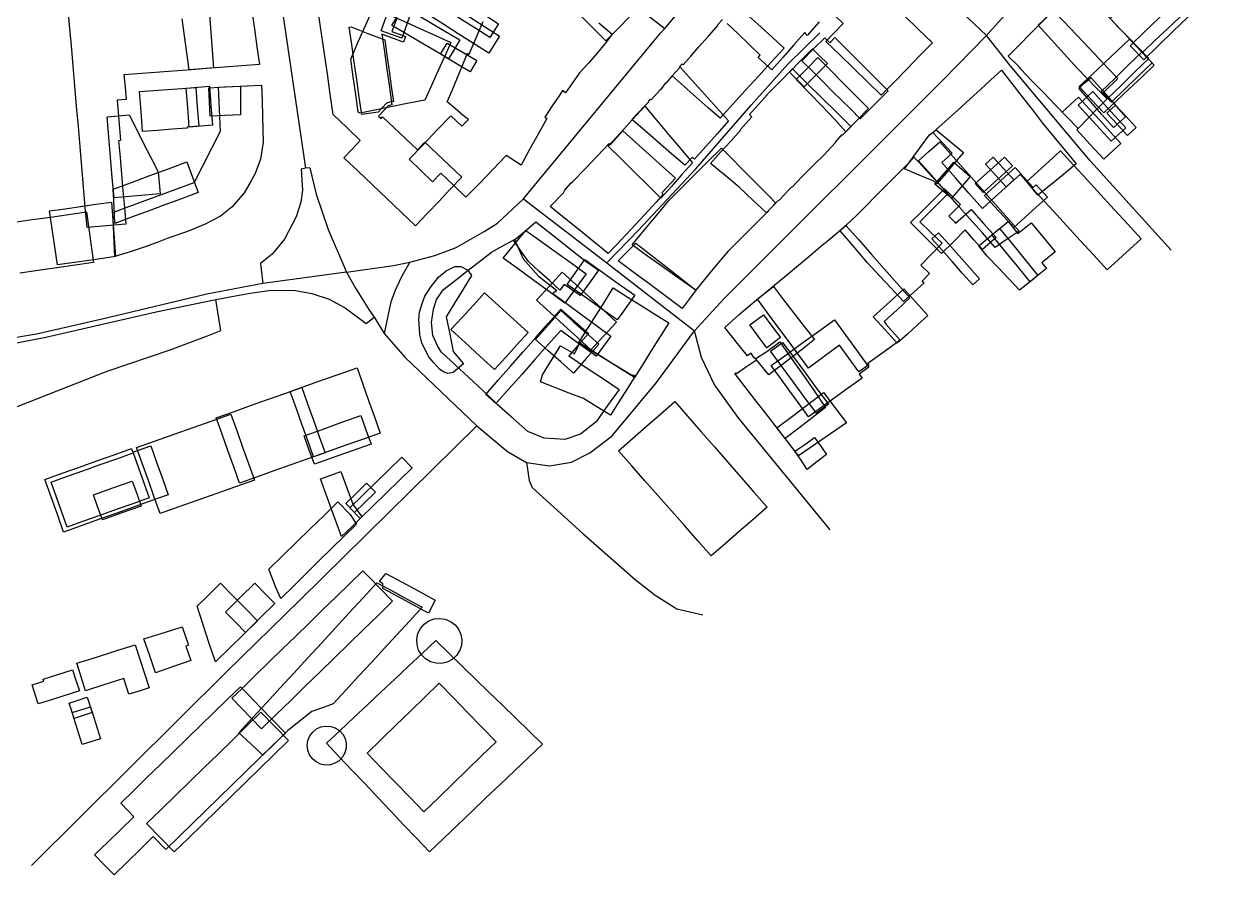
# Model space of a CAD drawing. Header units: metres. Extents: x 2526939 to 2528079, y 1150869 to 1152142.
# Drawn here: x 2527601.8 to 2527896, y 1151002.1 to 1151209 of the extents above; entities that cross this region are included whole.
import ezdxf

# ---------------------------------------------------------------- set-up
doc = ezdxf.new("R2010")
doc.units = ezdxf.units.M
doc.layers.add('Buildings', color=7, linetype='Continuous')
doc.layers.add('Roads', color=7, linetype='Continuous')

msp = doc.modelspace()

# ---------------------------------------------------------------- linework, layer by layer
at = {"layer": 'Buildings'}
for points in [[(2527885.698, 1151213.58), (2527882.667, 1151210.707), (2527879.637, 1151207.835), (2527876.606, 1151204.962), (2527873.575, 1151202.089), (2527870.968, 1151204.84), (2527868.36, 1151207.59), (2527865.753, 1151210.341), (2527863.258, 1151213.176), (2527860.763, 1151216.011), (2527858.268, 1151218.846), (2527861.659, 1151222.486), (2527865.05, 1151226.126), (2527868.441, 1151229.766), (2527871.424, 1151226.969), (2527874.407, 1151224.171), (2527877.39, 1151221.374), (2527880.159, 1151218.776), (2527882.929, 1151216.178), (2527885.698, 1151213.58)], [(2527737.872, 1151224.353), (2527740.824, 1151221.412), (2527743.775, 1151218.47), (2527746.727, 1151215.529), (2527749.678, 1151212.587), (2527748.522, 1151211.259), (2527748.998, 1151210.801), (2527746.075, 1151207.868), (2527743.151, 1151204.934), (2527740.026, 1151208.049), (2527736.901, 1151211.164), (2527733.775, 1151214.278), (2527730.65, 1151217.393), (2527733.134, 1151219.887), (2527735.619, 1151222.38), (2527735.896, 1151222.083), (2527737.872, 1151224.353)], [(2527716.189, 1151204.227), (2527714.698, 1151201.896), (2527710.983, 1151204.27), (2527707.268, 1151206.643), (2527703.553, 1151209.017), (2527699.838, 1151211.391), (2527696.123, 1151213.764), (2527692.408, 1151216.138), (2527694.468, 1151219.361), (2527696.527, 1151222.584), (2527700.307, 1151220.168), (2527704.087, 1151217.753), (2527707.867, 1151215.337), (2527706.403, 1151213.046), (2527710.053, 1151210.714), (2527713.702, 1151208.381), (2527717.352, 1151206.049), (2527716.189, 1151204.227)], [(2527822.532, 1151204.41), (2527819.429, 1151201.226), (2527816.326, 1151198.041), (2527813.223, 1151194.857), (2527810.12, 1151191.672), (2527806.755, 1151194.95), (2527803.391, 1151198.228), (2527800.026, 1151201.505), (2527796.661, 1151204.783), (2527798.763, 1151206.942), (2527800.866, 1151209.1), (2527798.914, 1151210.965), (2527796.961, 1151212.83), (2527799.709, 1151215.651), (2527802.457, 1151218.471), (2527805.205, 1151221.292), (2527808.67, 1151217.916), (2527812.136, 1151214.539), (2527815.601, 1151211.163), (2527819.067, 1151207.786), (2527822.532, 1151204.41)], [(2527693.578, 1151205.582), (2527693.568, 1151205.553), (2527691.063, 1151206.462), (2527688.557, 1151207.37), (2527689.876, 1151211.006), (2527691.196, 1151214.642), (2527692.515, 1151218.278), (2527695.02, 1151217.369), (2527697.525, 1151216.46), (2527696.209, 1151212.834), (2527694.894, 1151209.208), (2527693.578, 1151205.582)], [(2527875.148, 1151200.627), (2527871.775, 1151197.345), (2527868.401, 1151194.062), (2527865.028, 1151190.78), (2527862.601, 1151193.275), (2527860.173, 1151195.77), (2527857.746, 1151198.265), (2527854.588, 1151201.74), (2527851.431, 1151205.215), (2527848.273, 1151208.69), (2527851.175, 1151211.513), (2527854.077, 1151214.337), (2527856.979, 1151217.16), (2527859.881, 1151219.983), (2527862.416, 1151217.317), (2527864.951, 1151214.65), (2527867.486, 1151211.984), (2527865.753, 1151210.341), (2527867.866, 1151208.111), (2527870.293, 1151205.616), (2527872.721, 1151203.122), (2527875.148, 1151200.627)], [(2527717.108, 1151209.074), (2527714.961, 1151205.716), (2527711.582, 1151207.876), (2527708.204, 1151210.035), (2527704.825, 1151212.195), (2527706.97, 1151215.551), (2527710.349, 1151213.392), (2527713.729, 1151211.233), (2527717.108, 1151209.074)], [(2527888.034, 1151214.021), (2527884.499, 1151210.582), (2527880.964, 1151207.142), (2527877.428, 1151203.703), (2527873.893, 1151200.263), (2527870.585, 1151203.661), (2527874.12, 1151207.101), (2527877.656, 1151210.541), (2527881.191, 1151213.98), (2527884.726, 1151217.42), (2527888.034, 1151214.021)], [(2527699.209, 1151190.509), (2527695.274, 1151189.722), (2527691.339, 1151188.935), (2527687.403, 1151188.148), (2527683.468, 1151187.361), (2527683.002, 1151187.57), (2527682.386, 1151191.876), (2527681.769, 1151196.183), (2527681.153, 1151200.489), (2527683.012, 1151204.639), (2527684.872, 1151208.79), (2527686.731, 1151212.94), (2527690.484, 1151211.259), (2527694.236, 1151209.577), (2527697.989, 1151207.896), (2527701.741, 1151206.214), (2527705.494, 1151204.533), (2527703.923, 1151201.027), (2527702.351, 1151197.521), (2527700.78, 1151194.015), (2527699.209, 1151190.509)], [(2527707.668, 1151205.16), (2527706.298, 1151202.836), (2527704.928, 1151200.512), (2527701.493, 1151202.537), (2527698.057, 1151204.563), (2527694.622, 1151206.589), (2527691.187, 1151208.614), (2527692.557, 1151210.938), (2527693.927, 1151213.262), (2527697.362, 1151211.237), (2527700.798, 1151209.211), (2527704.233, 1151207.186), (2527707.668, 1151205.16)], [(2527865.306, 1151191.17), (2527862.852, 1151188.648), (2527860.399, 1151186.127), (2527857.945, 1151183.605), (2527855.198, 1151186.446), (2527852.397, 1151189.337), (2527849.597, 1151192.227), (2527846.796, 1151195.118), (2527843.995, 1151198.008), (2527843.504, 1151198.676), (2527840.955, 1151201.211), (2527843.683, 1151203.961), (2527846.412, 1151206.711), (2527849.14, 1151209.461), (2527851.868, 1151212.211), (2527854.433, 1151209.666), (2527857.568, 1151206.344), (2527860.703, 1151203.023), (2527862.991, 1151200.598), (2527865.28, 1151198.174), (2527867.568, 1151195.749), (2527864.085, 1151192.36), (2527865.306, 1151191.17)], [(2527687.849, 1151187.579), (2527683.841, 1151187.005), (2527683.233, 1151191.252), (2527682.625, 1151195.499), (2527682.016, 1151199.747), (2527681.408, 1151203.994), (2527680.8, 1151208.241), (2527681.26, 1151208.306), (2527685.344, 1151206.715), (2527689.428, 1151205.124), (2527689.962, 1151201.39), (2527690.497, 1151197.657), (2527691.031, 1151193.923), (2527691.565, 1151190.189), (2527691.256, 1151190.144), (2527689.829, 1151189.741), (2527687.849, 1151187.579)], [(2527711.823, 1151200.116), (2527710.218, 1151197.393), (2527706.616, 1151199.516), (2527703.015, 1151201.639), (2527704.62, 1151204.362), (2527708.222, 1151202.239), (2527711.823, 1151200.116)], [(2527798.827, 1151205.691), (2527802.068, 1151202.466), (2527805.31, 1151199.241), (2527808.551, 1151196.017), (2527811.792, 1151192.792), (2527808.401, 1151189.384), (2527805.01, 1151185.976), (2527802.697, 1151188.277), (2527800.384, 1151190.577), (2527798.525, 1151192.374), (2527795.95, 1151194.935), (2527793.376, 1151197.497), (2527790.801, 1151200.058), (2527793.59, 1151202.862), (2527796.379, 1151205.666), (2527797.597, 1151204.453), (2527798.827, 1151205.691)], [(2527876.474, 1151199), (2527873.409, 1151196.104), (2527870.344, 1151193.207), (2527867.28, 1151190.311), (2527864.215, 1151187.414), (2527861.212, 1151190.591), (2527858.209, 1151193.768), (2527861.274, 1151196.665), (2527864.339, 1151199.561), (2527867.403, 1151202.458), (2527870.468, 1151205.354), (2527873.471, 1151202.177), (2527876.474, 1151199)], [(2527797.001, 1151199.378), (2527794.178, 1151196.539), (2527791.354, 1151193.7), (2527789.56, 1151195.485), (2527787.765, 1151197.27), (2527790.589, 1151200.109), (2527793.413, 1151202.948), (2527795.207, 1151201.163), (2527797.001, 1151199.378)], [(2527807.038, 1151188.431), (2527804.269, 1151185.616), (2527801.5, 1151182.8), (2527798.89, 1151185.728), (2527795.734, 1151188.994), (2527792.577, 1151192.259), (2527789.421, 1151195.525), (2527792.073, 1151198.191), (2527794.725, 1151200.856), (2527797.803, 1151197.75), (2527800.882, 1151194.644), (2527803.96, 1151191.537), (2527807.038, 1151188.431)], [(2527875.931, 1151199.603), (2527872.643, 1151196.404), (2527869.355, 1151193.205), (2527866.067, 1151190.006), (2527863.553, 1151192.589), (2527866.841, 1151195.788), (2527870.13, 1151198.988), (2527873.418, 1151202.187), (2527875.931, 1151199.603)], [(2527773.016, 1151185.428), (2527770.238, 1151182.332), (2527767.459, 1151179.237), (2527764.681, 1151176.141), (2527764.199, 1151176.611), (2527762.378, 1151174.665), (2527759.162, 1151177.441), (2527755.947, 1151180.217), (2527752.731, 1151182.992), (2527749.515, 1151185.768), (2527752.55, 1151189), (2527753.65, 1151190.1), (2527753.55, 1151190.2), (2527754.05, 1151190.7), (2527754.15, 1151190.6), (2527756.45, 1151193.1), (2527756.5, 1151193), (2527757.85, 1151194.75), (2527757.9, 1151194.7), (2527759.3, 1151196.3), (2527759.25, 1151196.4), (2527761.2, 1151198.5), (2527764.154, 1151195.232), (2527767.108, 1151191.964), (2527770.062, 1151188.696), (2527773.016, 1151185.428)], [(2527782.202, 1151163.051), (2527778.895, 1151166.203), (2527775.588, 1151169.355), (2527772.094, 1151172.227), (2527768.6, 1151175.098), (2527771.054, 1151177.812), (2527773.509, 1151180.526), (2527775.963, 1151183.24), (2527775.898, 1151183.339), (2527778.655, 1151186.451), (2527778.106, 1151186.984), (2527780.24, 1151189.39), (2527782.373, 1151191.795), (2527782.345, 1151191.823), (2527785.46, 1151194.954), (2527788.574, 1151198.084), (2527792.114, 1151194.577), (2527795.655, 1151191.07), (2527799.195, 1151187.563), (2527802.735, 1151184.056), (2527800.7, 1151181.95), (2527800.55, 1151182.1), (2527798.9, 1151180.3), (2527799, 1151180.2), (2527796.2, 1151177.2), (2527793.918, 1151174.925), (2527791.635, 1151172.649), (2527791.581, 1151172.649), (2527790.802, 1151171.819), (2527788.455, 1151169.336), (2527788.395, 1151169.416), (2527785.825, 1151166.806), (2527785.905, 1151166.736), (2527785.245, 1151166.056), (2527785.155, 1151166.146), (2527782.585, 1151163.556), (2527782.675, 1151163.486), (2527782.202, 1151163.051)], [(2527857.506, 1151174.965), (2527854.402, 1151172.442), (2527851.297, 1151169.919), (2527848.193, 1151167.396), (2527846.059, 1151169.957), (2527843.925, 1151172.518), (2527840.852, 1151169.727), (2527837.778, 1151166.937), (2527834.705, 1151164.146), (2527831.415, 1151167.875), (2527828.126, 1151171.604), (2527824.836, 1151175.333), (2527827.35, 1151177.615), (2527825, 1151180.108), (2527822.65, 1151182.6), (2527825.667, 1151185.333), (2527828.683, 1151188.067), (2527831.7, 1151190.8), (2527834.233, 1151193.117), (2527836.767, 1151195.433), (2527839.3, 1151197.75), (2527841.809, 1151194.539), (2527844.318, 1151191.328), (2527846.827, 1151188.117), (2527849.336, 1151184.906), (2527852.059, 1151181.592), (2527854.783, 1151178.279), (2527857.506, 1151174.965)], [(2527869.489, 1151186.43), (2527866.534, 1151183.823), (2527863.72, 1151187.013), (2527860.905, 1151190.203), (2527858.091, 1151193.393), (2527859.733, 1151194.84), (2527861.046, 1151195.999), (2527863.86, 1151192.809), (2527866.675, 1151189.62), (2527869.489, 1151186.43)], [(2527631.234, 1151154.788), (2527627.534, 1151153.627), (2527623.833, 1151152.465), (2527623.658, 1151156.038), (2527623.483, 1151159.612), (2527623.308, 1151163.185), (2527627.27, 1151164.639), (2527631.232, 1151166.092), (2527635.194, 1151167.546), (2527639.156, 1151168.999), (2527643.118, 1151170.453), (2527643.189, 1151170.536), (2527645.285, 1151174.667), (2527647.382, 1151178.797), (2527649.478, 1151182.928), (2527649.332, 1151186.492), (2527649.186, 1151190.057), (2527649.04, 1151193.621), (2527652.529, 1151193.786), (2527656.019, 1151193.95), (2527659.508, 1151194.115), (2527659.622, 1151190.3), (2527659.736, 1151186.485), (2527659.807, 1151183.365), (2527659.878, 1151180.244), (2527659.218, 1151176.16), (2527657.97, 1151172.686), (2527656.625, 1151170.331), (2527655.279, 1151167.976), (2527652.359, 1151164.543), (2527649.491, 1151162.304), (2527645.786, 1151160.321), (2527641.924, 1151158.748), (2527639.427, 1151157.858), (2527636.929, 1151156.968), (2527634.082, 1151155.878), (2527631.234, 1151154.788)], [(2527641.42, 1151183.666), (2527637.805, 1151183.393), (2527634.189, 1151183.121), (2527630.574, 1151182.848), (2527630.21, 1151187.711), (2527629.846, 1151192.574), (2527634.399, 1151192.914), (2527638.953, 1151193.255), (2527643.506, 1151193.595), (2527643.861, 1151188.862), (2527644.215, 1151184.128), (2527641.403, 1151183.915), (2527641.42, 1151183.666)], [(2527647.554, 1151184.38), (2527644.727, 1151184.167), (2527641.9, 1151183.954), (2527641.543, 1151188.69), (2527641.186, 1151193.426), (2527644.014, 1151193.638), (2527646.842, 1151193.851), (2527647.198, 1151189.116), (2527647.554, 1151184.38)], [(2527654.364, 1151186.956), (2527650.673, 1151186.782), (2527646.981, 1151186.608), (2527646.818, 1151190.059), (2527646.656, 1151193.509), (2527650.502, 1151193.69), (2527654.348, 1151193.871), (2527654.356, 1151190.414), (2527654.364, 1151186.956)], [(2527869.581, 1151183.755), (2527866.024, 1151180.488), (2527863.327, 1151183.425), (2527860.631, 1151186.361), (2527857.934, 1151189.298), (2527861.491, 1151192.565), (2527864.188, 1151189.628), (2527866.884, 1151186.692), (2527869.581, 1151183.755)], [(2527764.231, 1151175.263), (2527761.676, 1151172.39), (2527759.122, 1151169.516), (2527756.567, 1151166.643), (2527753.368, 1151169.803), (2527750.169, 1151172.963), (2527746.969, 1151176.122), (2527743.77, 1151179.282), (2527746.723, 1151182.521), (2527749.675, 1151185.759), (2527752.628, 1151188.998), (2527755.529, 1151185.564), (2527758.43, 1151182.131), (2527761.33, 1151178.697), (2527764.231, 1151175.263)], [(2527866.503, 1151178.276), (2527864.18, 1151176.144), (2527860.898, 1151179.719), (2527857.615, 1151183.293), (2527857.945, 1151183.605), (2527855.198, 1151186.446), (2527854.093, 1151187.586), (2527856.188, 1151189.509), (2527858.043, 1151191.213), (2527860.622, 1151188.405), (2527863.201, 1151185.596), (2527865.779, 1151182.787), (2527868.358, 1151179.979), (2527866.503, 1151178.276)], [(2527872.023, 1151183.838), (2527869.92, 1151181.906), (2527867.426, 1151184.623), (2527864.931, 1151187.34), (2527867.034, 1151189.27), (2527869.529, 1151186.554), (2527872.023, 1151183.838)], [(2527634.815, 1151167.708), (2527631.091, 1151167.388), (2527627.367, 1151167.068), (2527623.643, 1151166.748), (2527623.221, 1151171.666), (2527622.798, 1151176.583), (2527622.376, 1151181.501), (2527621.953, 1151186.419), (2527624.632, 1151186.649), (2527627.311, 1151186.879), (2527629.072, 1151183.426), (2527630.833, 1151179.973), (2527632.594, 1151176.519), (2527634.355, 1151173.066), (2527634.585, 1151170.387), (2527634.815, 1151167.708)], [(2527747.285, 1151183.059), (2527750.49, 1151180.17), (2527753.694, 1151177.281), (2527756.899, 1151174.392), (2527760.103, 1151171.503), (2527756.777, 1151167.948), (2527757.127, 1151167.631), (2527755.382, 1151165.696), (2527753.637, 1151163.76), (2527750.343, 1151160.231), (2527747.05, 1151156.703), (2527743.756, 1151153.174), (2527740.221, 1151156.046), (2527736.686, 1151158.919), (2527733.151, 1151161.792), (2527729.616, 1151164.664), (2527732.856, 1151167.924), (2527733.166, 1151168.564), (2527734.696, 1151170.304), (2527735.186, 1151170.674), (2527738.126, 1151173.773), (2527741.067, 1151176.871), (2527744.007, 1151179.97), (2527744.304, 1151179.702), (2527747.285, 1151183.059)], [(2527823.459, 1151183.296), (2527826.792, 1151180.518), (2527830.124, 1151177.74), (2527827.946, 1151175.207), (2527825.769, 1151172.673), (2527823.591, 1151170.14), (2527822.876, 1151170.755), (2527819.307, 1151172.277), (2527815.738, 1151173.798), (2527817.78, 1151176.554), (2527819.821, 1151179.31), (2527821.863, 1151182.066), (2527823.459, 1151183.296)], [(2527843.6, 1151158.631), (2527840.685, 1151156.664), (2527837.77, 1151154.696), (2527834.673, 1151158.208), (2527831.576, 1151161.719), (2527828.479, 1151165.23), (2527825.382, 1151168.742), (2527822.285, 1151172.254), (2527819.188, 1151175.765), (2527821.776, 1151178.048), (2527824.364, 1151180.331), (2527827.57, 1151176.714), (2527830.776, 1151173.098), (2527833.982, 1151169.481), (2527837.188, 1151165.864), (2527840.394, 1151162.248), (2527843.6, 1151158.631)], [(2527765.017, 1151144.244), (2527761.041, 1151147.068), (2527757.064, 1151149.893), (2527753.302, 1151152.582), (2527749.54, 1151155.271), (2527752.54, 1151158.914), (2527755.539, 1151162.556), (2527758.539, 1151166.199), (2527761.716, 1151169.353), (2527764.892, 1151172.507), (2527768.069, 1151175.66), (2527771.245, 1151178.814), (2527773.753, 1151176.289), (2527776.26, 1151173.764), (2527778.558, 1151171.45), (2527780.856, 1151169.135), (2527782.673, 1151167.305), (2527784.49, 1151165.475), (2527782.585, 1151163.556), (2527782.675, 1151163.486), (2527781.785, 1151162.666), (2527778.818, 1151159.692), (2527775.851, 1151156.719), (2527772.884, 1151153.745), (2527772.375, 1151153.235), (2527770.43, 1151150.89), (2527768.485, 1151148.545), (2527765.365, 1151144.685), (2527765.017, 1151144.244)], [(2527873.263, 1151156.773), (2527870.507, 1151154.252), (2527867.751, 1151151.732), (2527864.995, 1151149.211), (2527861.733, 1151152.779), (2527858.47, 1151156.347), (2527855.208, 1151159.916), (2527851.945, 1151163.484), (2527848.683, 1151167.052), (2527845.42, 1151170.62), (2527848.176, 1151173.14), (2527850.932, 1151175.66), (2527853.688, 1151178.18), (2527856.951, 1151174.612), (2527860.213, 1151171.044), (2527863.476, 1151167.476), (2527866.738, 1151163.909), (2527870.001, 1151160.341), (2527873.263, 1151156.773)], [(2527644.106, 1151168.023), (2527640.057, 1151166.516), (2527636.008, 1151165.01), (2527631.959, 1151163.503), (2527627.91, 1151161.997), (2527623.861, 1151160.49), (2527623.635, 1151164.651), (2527623.409, 1151168.811), (2527627.89, 1151170.479), (2527632.37, 1151172.146), (2527636.851, 1151173.814), (2527641.331, 1151175.481), (2527642.719, 1151171.752), (2527644.106, 1151168.023)], [(2527820.504, 1151146.029), (2527818.012, 1151143.792), (2527815.52, 1151141.555), (2527812.61, 1151144.68), (2527809.699, 1151147.804), (2527806.789, 1151150.929), (2527804.536, 1151153.546), (2527802.283, 1151156.163), (2527800.03, 1151158.78), (2527801.65, 1151160.15), (2527803.968, 1151162.334), (2527806.333, 1151164.732), (2527808.699, 1151167.13), (2527811.21, 1151169.655), (2527813.72, 1151172.18), (2527817.078, 1151175.526), (2527818.059, 1151176.619), (2527819.265, 1151175.413), (2527821.595, 1151172.851), (2527823.925, 1151170.288), (2527826.255, 1151167.726), (2527822.854, 1151164.326), (2527819.453, 1151160.925), (2527822.169, 1151158.332), (2527824.885, 1151155.739), (2527822.32, 1151153.052), (2527819.755, 1151150.364), (2527821.853, 1151148.361), (2527820.078, 1151146.503), (2527820.504, 1151146.029)], [(2527831.751, 1151171.903), (2527829.479, 1151169.26), (2527827.206, 1151166.616), (2527825.186, 1151168.353), (2527823.166, 1151170.09), (2527825.439, 1151172.733), (2527827.711, 1151175.376), (2527829.731, 1151173.64), (2527831.751, 1151171.903)], [(2527841.966, 1151174.481), (2527838.425, 1151171.266), (2527834.884, 1151168.051), (2527832.948, 1151170.185), (2527836.489, 1151173.399), (2527840.03, 1151176.614), (2527841.966, 1151174.481)], [(2527846.893, 1151169.428), (2527847.049, 1151169.255), (2527847.756, 1151169.896), (2527850.473, 1151166.906), (2527847.754, 1151164.437), (2527845.034, 1151161.967), (2527842.315, 1151159.498), (2527839.945, 1151162.108), (2527837.574, 1151164.718), (2527835.204, 1151167.328), (2527837.688, 1151169.583), (2527840.171, 1151171.839), (2527842.655, 1151174.094), (2527844.774, 1151171.761), (2527846.893, 1151169.428)], [(2527842.35, 1151171.088), (2527840.481, 1151169.393), (2527837.969, 1151172.16), (2527835.456, 1151174.928), (2527837.325, 1151176.623), (2527839.838, 1151173.855), (2527842.35, 1151171.088)], [(2527827.904, 1151160.869), (2527828.181, 1151160.588), (2527830.07, 1151162.254), (2527831.959, 1151163.919), (2527834.984, 1151160.49), (2527838.008, 1151157.06), (2527834.723, 1151154.164), (2527832.628, 1151156.539), (2527830.533, 1151158.914), (2527827.656, 1151156.039), (2527824.779, 1151153.163), (2527822.268, 1151155.675), (2527819.757, 1151158.186), (2527817.246, 1151160.698), (2527820, 1151163.451), (2527822.754, 1151166.203), (2527825.508, 1151168.956), (2527827.443, 1151167.021), (2527829.378, 1151165.085), (2527826.53, 1151162.239), (2527827.904, 1151160.869)], [(2527624.025, 1151152.443), (2527619.303, 1151151.768), (2527614.58, 1151151.094), (2527609.858, 1151150.419), (2527609.233, 1151154.796), (2527608.609, 1151159.174), (2527607.984, 1151163.551), (2527611.735, 1151164.087), (2527615.486, 1151164.622), (2527619.237, 1151165.158), (2527622.988, 1151165.693), (2527623.334, 1151161.276), (2527623.679, 1151156.86), (2527624.025, 1151152.443)], [(2527741.415, 1151149.106), (2527739.158, 1151146.041), (2527736.9, 1151142.975), (2527733.03, 1151145.679), (2527732.023, 1151144.293), (2527729.46, 1151146.605), (2527726.898, 1151148.917), (2527724.335, 1151151.229), (2527722.514, 1151153.851), (2527720.693, 1151156.472), (2527721.396, 1151156.864), (2527723.791, 1151158.894), (2527726.186, 1151160.924), (2527729.156, 1151158.577), (2527732.126, 1151156.229), (2527735.096, 1151153.882), (2527738.066, 1151151.534), (2527741.415, 1151149.106)], [(2527801.524, 1151160.043), (2527804.628, 1151156.516), (2527807.732, 1151152.989), (2527810.835, 1151149.462), (2527813.939, 1151145.935), (2527817.043, 1151142.408), (2527813.934, 1151139.52), (2527810.824, 1151136.631), (2527811.4, 1151135.82), (2527814.725, 1151132.115), (2527810.789, 1151129.274), (2527806.853, 1151126.433), (2527807.071, 1151126.141), (2527804.663, 1151124.394), (2527802.311, 1151127.653), (2527799.96, 1151130.911), (2527796.195, 1151128.125), (2527792.43, 1151125.339), (2527789.947, 1151128.694), (2527787.464, 1151132.05), (2527784.981, 1151135.405), (2527782.498, 1151138.761), (2527780.015, 1151142.116), (2527783.25, 1151144.75), (2527786.604, 1151147.558), (2527789.958, 1151150.366), (2527792.419, 1151152.415), (2527795.35, 1151154.9), (2527797.353, 1151156.554), (2527799.355, 1151158.208), (2527801.524, 1151160.043)], [(2527843.214, 1151158.173), (2527843.31, 1151158.043), (2527846.559, 1151160.694), (2527849.452, 1151157.149), (2527852.344, 1151153.603), (2527849.095, 1151150.951), (2527850.233, 1151149.558), (2527848.257, 1151147.946), (2527846.28, 1151146.333), (2527843.185, 1151150.127), (2527840.09, 1151153.92), (2527836.995, 1151157.714), (2527838.972, 1151159.327), (2527840.948, 1151160.939), (2527843.214, 1151158.173)], [(2527720.953, 1151156.603), (2527722.031, 1151154.237), (2527723.109, 1151151.871), (2527724.943, 1151149.771), (2527726.776, 1151147.671), (2527729, 1151145.947), (2527731.224, 1151144.224), (2527730.284, 1151143.45), (2527733.818, 1151140.868), (2527737.353, 1151138.287), (2527740.887, 1151135.705), (2527744.421, 1151133.123), (2527742.624, 1151130.662), (2527740.826, 1151128.201), (2527737.961, 1151130.295), (2527735.095, 1151132.389), (2527732.23, 1151134.483), (2527729.085, 1151130.952), (2527725.94, 1151127.421), (2527722.795, 1151123.891), (2527719.65, 1151120.36), (2527716.505, 1151116.829), (2527713.186, 1151119.928), (2527709.868, 1151123.027), (2527706.549, 1151126.126), (2527703.23, 1151129.225), (2527702.326, 1151130.563), (2527701.105, 1151133.279), (2527700.76, 1151136.45), (2527701.243, 1151139.688), (2527701.999, 1151142.005), (2527703.716, 1151144.418), (2527706.931, 1151146.959), (2527710.146, 1151149.499), (2527712.748, 1151151.5), (2527715.35, 1151153.5), (2527718.152, 1151155.052), (2527720.953, 1151156.603)], [(2527738.403, 1151148.261), (2527735.8, 1151144.7), (2527733.198, 1151141.139), (2527729.448, 1151143.879), (2527725.699, 1151146.619), (2527721.949, 1151149.359), (2527718.199, 1151152.099), (2527720.969, 1151155.461), (2527723.739, 1151158.823), (2527727.405, 1151156.182), (2527731.071, 1151153.542), (2527734.737, 1151150.902), (2527738.403, 1151148.261)], [(2527834.016, 1151147), (2527832.381, 1151145.548), (2527829.886, 1151148.357), (2527827.391, 1151151.166), (2527824.896, 1151153.975), (2527822.401, 1151156.784), (2527824.038, 1151158.236), (2527826.533, 1151155.427), (2527829.027, 1151152.618), (2527831.522, 1151149.809), (2527834.016, 1151147)], [(2527846.02, 1151146.116), (2527843.746, 1151144.265), (2527841.124, 1151147.021), (2527838.502, 1151149.778), (2527835.88, 1151152.534), (2527833.789, 1151155.098), (2527836.335, 1151157.175), (2527838.88, 1151159.253), (2527841.975, 1151155.459), (2527845.07, 1151151.665), (2527848.165, 1151147.871), (2527846.02, 1151146.116)], [(2527765.044, 1151144.309), (2527763.397, 1151142.08), (2527761.75, 1151139.85), (2527757.863, 1151142.738), (2527753.975, 1151145.625), (2527750.088, 1151148.513), (2527746.2, 1151151.4), (2527748.322, 1151153.567), (2527750.443, 1151155.734), (2527754.093, 1151152.878), (2527757.744, 1151150.022), (2527761.394, 1151147.165), (2527765.044, 1151144.309)], [(2527746.649, 1151138.059), (2527745.926, 1151137.048), (2527741.874, 1151139.928), (2527737.822, 1151142.809), (2527733.77, 1151145.689), (2527735.906, 1151148.694), (2527738.042, 1151151.699), (2527742.094, 1151148.819), (2527746.147, 1151145.938), (2527750.199, 1151143.058), (2527748.424, 1151140.559), (2527746.649, 1151138.059)], [(2527697.742, 1151137.035), (2527697.871, 1151138.94), (2527698.5, 1151141.027), (2527699.169, 1151142.796), (2527700.755, 1151145.2), (2527702.507, 1151147.422), (2527704.383, 1151149.008), (2527706.507, 1151150.004), (2527707.963, 1151150.048), (2527709.626, 1151149.138), (2527710.538, 1151147.867), (2527708.478, 1151144.511), (2527706.419, 1151141.155), (2527704.359, 1151137.799), (2527705.224, 1151133.578), (2527706.088, 1151129.357), (2527708.536, 1151126.359), (2527707.578, 1151125.543), (2527706.077, 1151124.274), (2527704.745, 1151124.049), (2527703.872, 1151124.322), (2527702.792, 1151125.004), (2527701.381, 1151126.594), (2527700.136, 1151128.092), (2527699.307, 1151129.591), (2527698.437, 1151131.498), (2527697.942, 1151133.449), (2527697.862, 1151134.947), (2527697.742, 1151137.035)], [(2527745.771, 1151136.538), (2527742.666, 1151133.145), (2527739.56, 1151129.752), (2527736.252, 1151132.779), (2527732.945, 1151135.806), (2527729.637, 1151138.832), (2527726.329, 1151141.859), (2527729.436, 1151145.253), (2527732.542, 1151148.647), (2527735.849, 1151145.62), (2527739.157, 1151142.593), (2527742.464, 1151139.565), (2527745.771, 1151136.538)], [(2527758.486, 1151136.312), (2527756.395, 1151132.994), (2527754.305, 1151129.675), (2527752.214, 1151126.357), (2527750.123, 1151123.039), (2527746.746, 1151125.166), (2527743.37, 1151127.294), (2527739.993, 1151129.421), (2527736.616, 1151131.548), (2527738.707, 1151134.866), (2527740.798, 1151138.185), (2527742.888, 1151141.503), (2527744.979, 1151144.821), (2527748.356, 1151142.694), (2527751.733, 1151140.567), (2527755.109, 1151138.439), (2527758.486, 1151136.312)], [(2527793.888, 1151132.25), (2527790.199, 1151129.388), (2527786.511, 1151126.526), (2527782.822, 1151123.664), (2527779.821, 1151127.33), (2527779.15, 1151127.9), (2527778.45, 1151128.95), (2527777.6, 1151128.3), (2527774.825, 1151131.75), (2527772.05, 1151135.2), (2527775.55, 1151138.4), (2527777.65, 1151140.15), (2527779.75, 1151141.9), (2527780.75, 1151142.715), (2527783.883, 1151145.145), (2527786.384, 1151141.921), (2527788.886, 1151138.697), (2527791.387, 1151135.474), (2527793.888, 1151132.25)], [(2527821.45, 1151138.105), (2527818.948, 1151135.856), (2527816.447, 1151133.607), (2527813.945, 1151131.358), (2527811.035, 1151134.596), (2527808.125, 1151137.833), (2527810.627, 1151140.082), (2527813.128, 1151142.331), (2527815.63, 1151144.58), (2527818.54, 1151141.343), (2527821.45, 1151138.105)], [(2527724.304, 1151133.949), (2527721.57, 1151130.961), (2527718.837, 1151127.974), (2527716.103, 1151124.986), (2527712.572, 1151128.218), (2527709.04, 1151131.451), (2527705.509, 1151134.683), (2527708.243, 1151137.67), (2527710.976, 1151140.657), (2527713.71, 1151143.644), (2527717.241, 1151140.412), (2527720.773, 1151137.181), (2527724.304, 1151133.949)], [(2527736.994, 1151109.245), (2527733.224, 1151107.94), (2527730.716, 1151108.104), (2527728.208, 1151108.268), (2527724.224, 1151109.934), (2527720.711, 1151113.022), (2527717.35, 1151115.983), (2527713.988, 1151118.943), (2527717.029, 1151122.394), (2527720.069, 1151125.846), (2527723.11, 1151129.297), (2527726.15, 1151132.748), (2527729.191, 1151136.2), (2527732.231, 1151139.651), (2527735.592, 1151136.691), (2527738.953, 1151133.73), (2527736.55, 1151131.003), (2527734.148, 1151128.276), (2527738.238, 1151125.564), (2527742.329, 1151122.853), (2527746.419, 1151120.141), (2527743.609, 1151116.2), (2527740.799, 1151112.259), (2527736.994, 1151109.245)], [(2527741.488, 1151131.163), (2527738.391, 1151127.646), (2527735.293, 1151124.129), (2527732.215, 1151126.841), (2527729.136, 1151129.553), (2527726.058, 1151132.265), (2527729.156, 1151135.782), (2527732.253, 1151139.298), (2527735.331, 1151136.586), (2527738.41, 1151133.875), (2527741.488, 1151131.163)], [(2527785.585, 1151132.731), (2527782.262, 1151130.273), (2527780.196, 1151133.065), (2527778.129, 1151135.857), (2527781.452, 1151138.316), (2527783.519, 1151135.524), (2527785.585, 1151132.731)], [(2527805.432, 1151122.904), (2527802.175, 1151120.554), (2527798.919, 1151118.204), (2527795.663, 1151115.855), (2527792.406, 1151113.505), (2527790.148, 1151116.622), (2527787.89, 1151119.74), (2527785.631, 1151122.857), (2527783.373, 1151125.974), (2527787.214, 1151128.752), (2527791.054, 1151131.53), (2527794.895, 1151134.308), (2527798.735, 1151137.086), (2527801.53, 1151133.241), (2527804.324, 1151129.395), (2527807.119, 1151125.55), (2527804.755, 1151123.842), (2527805.432, 1151122.904)], [(2527736.796, 1151131.308), (2527740.954, 1151128.792), (2527745.113, 1151126.275), (2527749.271, 1151123.759), (2527750.379, 1151123.513), (2527748.349, 1151120.305), (2527746.318, 1151117.097), (2527744.288, 1151113.889), (2527740.993, 1151115.897), (2527737.698, 1151117.904), (2527734.216, 1151119.254), (2527730.735, 1151120.603), (2527727.253, 1151121.953), (2527727.81, 1151123.724), (2527729.982, 1151127.225), (2527732.154, 1151130.726), (2527735.551, 1151128.809), (2527736.796, 1151131.308)], [(2527796.586, 1151115.784), (2527793.319, 1151113.249), (2527790.051, 1151110.713), (2527786.784, 1151108.178), (2527784.326, 1151111.345), (2527781.868, 1151114.513), (2527779.409, 1151117.68), (2527776.951, 1151120.848), (2527774.493, 1151124.015), (2527774.8, 1151124.2), (2527774.9, 1151124.05), (2527777.361, 1151125.69), (2527779.821, 1151127.33), (2527779.498, 1151127.605), (2527782.299, 1151129.368), (2527785.459, 1151131.705), (2527788.241, 1151127.725), (2527791.023, 1151123.745), (2527793.804, 1151119.764), (2527796.586, 1151115.784)], [(2527797.255, 1151116.542), (2527794.335, 1151114.38), (2527791.553, 1151118.139), (2527788.771, 1151121.899), (2527785.989, 1151125.658), (2527783.207, 1151129.417), (2527786.127, 1151131.577), (2527788.909, 1151127.818), (2527791.691, 1151124.06), (2527794.473, 1151120.301), (2527797.255, 1151116.542)], [(2527688.345, 1151109.525), (2527684.287, 1151108.081), (2527680.229, 1151106.637), (2527676.171, 1151105.193), (2527672.113, 1151103.749), (2527670.7, 1151107.72), (2527669.287, 1151111.69), (2527667.874, 1151115.661), (2527666.461, 1151119.631), (2527670.519, 1151121.075), (2527674.578, 1151122.52), (2527678.636, 1151123.964), (2527682.694, 1151125.408), (2527684.107, 1151121.437), (2527685.52, 1151117.467), (2527686.932, 1151113.496), (2527688.345, 1151109.525)], [(2527674.93, 1151104.751), (2527670.773, 1151103.272), (2527666.616, 1151101.793), (2527662.459, 1151100.313), (2527658.302, 1151098.834), (2527654.145, 1151097.355), (2527652.732, 1151101.326), (2527651.319, 1151105.297), (2527649.906, 1151109.267), (2527648.493, 1151113.238), (2527652.65, 1151114.717), (2527656.807, 1151116.196), (2527660.964, 1151117.676), (2527665.121, 1151119.155), (2527669.278, 1151120.634), (2527670.691, 1151116.663), (2527672.104, 1151112.693), (2527673.517, 1151108.722), (2527674.93, 1151104.751)], [(2527801.643, 1151112.051), (2527797.767, 1151109.372), (2527793.892, 1151106.692), (2527790.016, 1151104.013), (2527787.379, 1151107.411), (2527784.742, 1151110.809), (2527788.511, 1151113.662), (2527792.28, 1151116.516), (2527796.049, 1151119.369), (2527798.846, 1151115.71), (2527801.643, 1151112.051)], [(2527782.354, 1151091.489), (2527778.961, 1151088.53), (2527775.568, 1151085.571), (2527772.174, 1151082.612), (2527768.781, 1151079.653), (2527765.559, 1151083.309), (2527762.337, 1151086.965), (2527759.115, 1151090.621), (2527755.892, 1151094.278), (2527752.67, 1151097.934), (2527749.448, 1151101.59), (2527746.226, 1151105.246), (2527749.652, 1151108.235), (2527753.079, 1151111.224), (2527756.505, 1151114.212), (2527759.931, 1151117.201), (2527763.134, 1151113.528), (2527766.338, 1151109.855), (2527769.541, 1151106.182), (2527772.744, 1151102.508), (2527775.947, 1151098.835), (2527779.151, 1151095.162), (2527782.354, 1151091.489)], [(2527657.749, 1151098.106), (2527653.167, 1151096.476), (2527648.586, 1151094.846), (2527644.004, 1151093.215), (2527639.423, 1151091.585), (2527634.841, 1151089.955), (2527633.412, 1151093.97), (2527631.983, 1151097.985), (2527630.555, 1151102), (2527629.126, 1151106.015), (2527633.708, 1151107.645), (2527638.289, 1151109.275), (2527642.871, 1151110.906), (2527647.452, 1151112.536), (2527652.034, 1151114.166), (2527653.463, 1151110.151), (2527654.892, 1151106.136), (2527656.32, 1151102.121), (2527657.749, 1151098.106)], [(2527686.108, 1151106.839), (2527681.514, 1151105.204), (2527676.92, 1151103.57), (2527672.326, 1151101.935), (2527671.09, 1151105.41), (2527669.854, 1151108.885), (2527674.447, 1151110.52), (2527679.041, 1151112.154), (2527683.634, 1151113.789), (2527684.871, 1151110.314), (2527686.108, 1151106.839)], [(2527632.57, 1151106.444), (2527633.984, 1151102.471), (2527635.397, 1151098.497), (2527636.811, 1151094.524), (2527632.572, 1151093.016), (2527628.333, 1151091.507), (2527624.094, 1151089.999), (2527619.854, 1151088.49), (2527615.615, 1151086.982), (2527611.376, 1151085.473), (2527609.86, 1151089.734), (2527608.344, 1151093.994), (2527606.828, 1151098.255), (2527611.042, 1151099.754), (2527615.256, 1151101.252), (2527619.471, 1151102.751), (2527623.685, 1151104.249), (2527627.899, 1151105.748), (2527628.214, 1151104.894), (2527632.57, 1151106.444)], [(2527796.762, 1151104.324), (2527794.428, 1151102.518), (2527792.094, 1151100.712), (2527790.603, 1151102.912), (2527789.111, 1151105.111), (2527791.492, 1151106.783), (2527793.872, 1151108.454), (2527795.317, 1151106.389), (2527796.762, 1151104.324)], [(2527632.159, 1151093.766), (2527628.171, 1151092.347), (2527624.183, 1151090.928), (2527620.195, 1151089.509), (2527616.207, 1151088.09), (2527612.219, 1151086.671), (2527610.922, 1151090.315), (2527609.626, 1151093.96), (2527608.329, 1151097.604), (2527612.317, 1151099.023), (2527616.305, 1151100.442), (2527620.293, 1151101.861), (2527624.281, 1151103.28), (2527628.269, 1151104.699), (2527629.566, 1151101.055), (2527630.862, 1151097.41), (2527632.159, 1151093.766)], [(2527696.133, 1151101.064), (2527692.973, 1151097.983), (2527689.812, 1151094.903), (2527686.652, 1151091.822), (2527683.491, 1151088.741), (2527680.949, 1151091.349), (2527684.109, 1151094.43), (2527687.269, 1151097.51), (2527690.429, 1151100.591), (2527693.589, 1151103.671), (2527696.133, 1151101.064)], [(2527630.231, 1151091.79), (2527625.523, 1151090.115), (2527620.815, 1151088.439), (2527619.737, 1151091.471), (2527618.658, 1151094.503), (2527623.366, 1151096.178), (2527628.074, 1151097.854), (2527629.153, 1151094.822), (2527630.231, 1151091.79)], [(2527683.866, 1151089.131), (2527681.4, 1151086.737), (2527678.934, 1151084.343), (2527677.224, 1151089.028), (2527675.515, 1151093.714), (2527673.805, 1151098.399), (2527676.297, 1151099.309), (2527678.789, 1151100.218), (2527680.241, 1151096.237), (2527681.693, 1151092.256), (2527683.844, 1151089.194), (2527683.866, 1151089.131)], [(2527687.149, 1151095.163), (2527684.607, 1151092.684), (2527682.064, 1151090.205), (2527679.95, 1151092.374), (2527682.492, 1151094.853), (2527685.034, 1151097.331), (2527687.149, 1151095.163)], [(2527682.587, 1151087.377), (2527679.515, 1151084.368), (2527676.442, 1151081.359), (2527673.37, 1151078.351), (2527670.297, 1151075.342), (2527667.225, 1151072.333), (2527664.152, 1151069.324), (2527662.962, 1151072.013), (2527661.248, 1151076.42), (2527664.606, 1151079.693), (2527667.964, 1151082.966), (2527671.323, 1151086.24), (2527674.681, 1151089.513), (2527678.039, 1151092.786), (2527680.995, 1151089.752), (2527682.587, 1151087.377)], [(2527691.348, 1151068.62), (2527687.809, 1151065.174), (2527684.269, 1151061.728), (2527680.73, 1151058.283), (2527677.191, 1151054.837), (2527673.651, 1151051.391), (2527670.112, 1151047.945), (2527666.573, 1151044.5), (2527663.033, 1151041.054), (2527659.494, 1151037.608), (2527657.085, 1151040.082), (2527654.677, 1151042.556), (2527652.268, 1151045.03), (2527654.746, 1151047.442), (2527658.01, 1151050.62), (2527661.274, 1151053.798), (2527664.538, 1151056.976), (2527667.802, 1151060.154), (2527671.065, 1151063.331), (2527674.329, 1151066.509), (2527677.593, 1151069.687), (2527680.857, 1151072.865), (2527684.121, 1151076.043), (2527685.447, 1151074.681), (2527688.398, 1151071.651), (2527691.348, 1151068.62)], [(2527701.718, 1151068.868), (2527700.038, 1151065.765), (2527696.344, 1151067.765), (2527692.649, 1151069.766), (2527688.955, 1151071.766), (2527688.99, 1151072.883), (2527688.185, 1151073.473), (2527689.698, 1151075.42), (2527693.705, 1151073.236), (2527697.711, 1151071.052), (2527701.718, 1151068.868)], [(2527658.474, 1151063.909), (2527655.075, 1151060.569), (2527651.677, 1151057.229), (2527648.278, 1151053.889), (2527646.795, 1151058.394), (2527645.311, 1151062.9), (2527643.828, 1151067.405), (2527646.679, 1151070.207), (2527649.53, 1151073.009), (2527652.511, 1151069.976), (2527655.493, 1151066.942), (2527658.474, 1151063.909)], [(2527662.713, 1151068.075), (2527659.149, 1151064.572), (2527655.585, 1151061.07), (2527653.155, 1151063.543), (2527650.725, 1151066.015), (2527654.289, 1151069.518), (2527657.853, 1151073.02), (2527660.283, 1151070.548), (2527662.713, 1151068.075)], [(2527665.906, 1151037.168), (2527662.861, 1151034.206), (2527659.815, 1151031.243), (2527656.885, 1151033.939), (2527653.954, 1151036.634), (2527657.312, 1151040.285), (2527660.671, 1151043.936), (2527664.029, 1151047.587), (2527667.388, 1151051.238), (2527670.746, 1151054.888), (2527674.104, 1151058.539), (2527677.463, 1151062.19), (2527680.821, 1151065.841), (2527684.18, 1151069.492), (2527687.538, 1151073.143), (2527691.204, 1151071.157), (2527694.87, 1151069.172), (2527698.536, 1151067.186), (2527695.445, 1151063.826), (2527692.354, 1151060.466), (2527689.263, 1151057.106), (2527686.173, 1151053.745), (2527683.082, 1151050.385), (2527679.991, 1151047.025), (2527676.9, 1151043.665), (2527674.318, 1151042.737), (2527671.736, 1151041.809), (2527668.953, 1151039.61), (2527666.169, 1151037.41), (2527665.906, 1151037.168)], [(2527630.903, 1151059.505), (2527635.093, 1151060.819), (2527637.649, 1151061.621), (2527640.205, 1151062.423), (2527641.741, 1151057.953), (2527641.116, 1151057.738), (2527642.328, 1151054.213), (2527637.886, 1151052.688), (2527633.734, 1151051.261), (2527632.319, 1151055.383), (2527630.903, 1151059.505)], [(2527704.61, 1151053.839), (2527703.269, 1151053.521), (2527701.893, 1151053.549), (2527700.568, 1151053.916), (2527699.374, 1151054.603), (2527698.389, 1151055.563), (2527697.673, 1151056.74), (2527697.273, 1151058.058), (2527697.213, 1151059.43), (2527697.496, 1151060.778), (2527698.108, 1151062.013), (2527699.004, 1151063.056), (2527700.133, 1151063.844), (2527701.42, 1151064.325), (2527702.791, 1151064.471), (2527704.153, 1151064.273), (2527705.424, 1151063.743), (2527706.52, 1151062.913), (2527707.376, 1151061.836), (2527707.94, 1151060.576), (2527708.171, 1151059.224), (2527708.058, 1151057.85), (2527707.608, 1151056.549), (2527706.849, 1151055.401), (2527705.828, 1151054.479), (2527704.61, 1151053.839)], [(2527628.805, 1151058.065), (2527629.918, 1151054.565), (2527631.032, 1151051.066), (2527632.145, 1151047.566), (2527629.71, 1151046.792), (2527627.274, 1151046.018), (2527626.056, 1151049.848), (2527621.391, 1151048.364), (2527616.725, 1151046.88), (2527615.665, 1151050.215), (2527614.604, 1151053.549), (2527619.338, 1151055.054), (2527624.071, 1151056.56), (2527628.805, 1151058.065)], [(2527701.87, 1151059.049), (2527705.109, 1151055.905), (2527708.349, 1151052.761), (2527711.588, 1151049.616), (2527714.827, 1151046.472), (2527718.066, 1151043.328), (2527721.306, 1151040.184), (2527724.545, 1151037.039), (2527727.784, 1151033.895), (2527724.346, 1151030.62), (2527720.908, 1151027.345), (2527717.47, 1151024.07), (2527714.033, 1151020.796), (2527710.595, 1151017.521), (2527707.157, 1151014.246), (2527703.719, 1151010.971), (2527700.281, 1151007.696), (2527697.154, 1151010.996), (2527694.026, 1151014.296), (2527690.899, 1151017.595), (2527687.771, 1151020.895), (2527684.644, 1151024.195), (2527681.516, 1151027.495), (2527678.389, 1151030.794), (2527675.261, 1151034.094), (2527678.587, 1151037.213), (2527681.913, 1151040.333), (2527685.239, 1151043.452), (2527688.566, 1151046.572), (2527691.892, 1151049.691), (2527695.218, 1151052.81), (2527698.544, 1151055.93), (2527701.87, 1151059.049)], [(2527611.653, 1151045.694), (2527608.436, 1151044.671), (2527605.22, 1151043.649), (2527603.733, 1151048.326), (2527606.571, 1151049.229), (2527606.418, 1151049.711), (2527609.993, 1151050.848), (2527613.568, 1151051.985), (2527614.388, 1151049.405), (2527615.209, 1151046.825), (2527611.653, 1151045.694)], [(2527665.309, 1151036.591), (2527662.077, 1151033.444), (2527658.845, 1151030.298), (2527655.613, 1151027.151), (2527652.381, 1151024.004), (2527649.149, 1151020.858), (2527645.917, 1151017.711), (2527642.685, 1151014.564), (2527639.453, 1151011.418), (2527636.221, 1151008.271), (2527633.175, 1151011.4), (2527629.995, 1151008.304), (2527626.816, 1151005.209), (2527623.636, 1151002.113), (2527621.28, 1151004.534), (2527618.923, 1151006.955), (2527622.102, 1151010.051), (2527625.282, 1151013.147), (2527628.461, 1151016.243), (2527627.035, 1151017.708), (2527625.263, 1151019.529), (2527628.495, 1151022.676), (2527631.727, 1151025.822), (2527634.959, 1151028.969), (2527638.191, 1151032.116), (2527641.422, 1151035.262), (2527644.654, 1151038.409), (2527647.886, 1151041.556), (2527651.118, 1151044.702), (2527654.35, 1151047.849), (2527656.13, 1151046.02), (2527659.19, 1151042.877), (2527662.249, 1151039.734), (2527665.309, 1151036.591)], [(2527716.483, 1151034.426), (2527712.977, 1151031.032), (2527709.472, 1151027.638), (2527705.966, 1151024.243), (2527702.461, 1151020.849), (2527698.955, 1151017.455), (2527695.5, 1151021.024), (2527692.045, 1151024.592), (2527688.59, 1151028.16), (2527685.135, 1151031.729), (2527688.641, 1151035.123), (2527692.146, 1151038.517), (2527695.652, 1151041.912), (2527699.157, 1151045.306), (2527702.663, 1151048.7), (2527706.118, 1151045.132), (2527709.573, 1151041.563), (2527713.028, 1151037.995), (2527716.483, 1151034.426)], [(2527618.335, 1151041.543), (2527613.919, 1151040.139), (2527612.731, 1151043.875), (2527617.146, 1151045.28), (2527618.335, 1151041.543)], [(2527620.348, 1151035.215), (2527615.931, 1151033.811), (2527614.7, 1151037.683), (2527613.469, 1151041.555), (2527617.884, 1151042.96), (2527619.116, 1151039.088), (2527620.348, 1151035.215)], [(2527666.05, 1151034.738), (2527662.574, 1151031.354), (2527659.099, 1151027.97), (2527655.623, 1151024.586), (2527652.148, 1151021.202), (2527648.672, 1151017.818), (2527645.196, 1151014.434), (2527641.721, 1151011.05), (2527638.245, 1151007.666), (2527634.893, 1151011.109), (2527631.541, 1151014.551), (2527635.017, 1151017.935), (2527638.493, 1151021.319), (2527641.969, 1151024.703), (2527645.445, 1151028.087), (2527648.92, 1151031.471), (2527652.396, 1151034.855), (2527655.872, 1151038.239), (2527659.348, 1151041.623), (2527662.699, 1151038.181), (2527666.05, 1151034.738)], [(2527676.126, 1151028.856), (2527675.001, 1151028.803), (2527673.834, 1151029.039), (2527672.764, 1151029.564), (2527671.898, 1151030.286), (2527671.161, 1151031.298), (2527670.735, 1151032.41), (2527670.598, 1151033.594), (2527670.76, 1151034.774), (2527671.21, 1151035.876), (2527671.928, 1151036.828), (2527672.85, 1151037.575), (2527673.933, 1151038.078), (2527675.103, 1151038.288), (2527676.29, 1151038.201), (2527677.419, 1151037.82), (2527678.415, 1151037.165), (2527679.219, 1151036.291), (2527679.789, 1151035.244), (2527680.071, 1151034.088), (2527680.06, 1151032.896), (2527679.75, 1151031.745), (2527679.123, 1151030.664), (2527678.336, 1151029.854), (2527677.326, 1151029.22), (2527676.25, 1151028.879), (2527676.126, 1151028.856)]]:
    msp.add_lwpolyline(points, close=True, dxfattribs=at)
for points in [[(2527646.805, 1151211.279), (2527647.138, 1151206.955), (2527647.472, 1151202.631), (2527647.805, 1151198.307), (2527643.455, 1151197.98), (2527639.104, 1151197.654), (2527634.754, 1151197.327), (2527630.403, 1151197.001), (2527626.053, 1151196.674), (2527626.318, 1151193.656), (2527626.582, 1151190.637), (2527624.374, 1151190.447), (2527624.794, 1151185.553), (2527625.214, 1151180.658), (2527624.755, 1151180.619), (2527625.104, 1151176.56), (2527625.452, 1151172.502), (2527625.801, 1151168.443), (2527626.149, 1151164.385), (2527626.498, 1151160.326), (2527621.788, 1151159.921), (2527617.078, 1151159.516), (2527616.656, 1151164.435), (2527616.233, 1151169.354), (2527615.811, 1151174.274), (2527615.388, 1151179.193), (2527614.966, 1151184.112), (2527614.543, 1151189.031), (2527614.121, 1151193.95), (2527613.698, 1151198.869), (2527613.276, 1151203.789), (2527612.853, 1151208.708), (2527612.431, 1151213.627)], [(2527657.154, 1151212.16), (2527657.759, 1151207.82), (2527658.363, 1151203.48), (2527658.967, 1151199.14), (2527654.696, 1151198.82), (2527650.425, 1151198.499), (2527646.153, 1151198.179), (2527641.882, 1151197.858), (2527641.882, 1151197.858), (2527641.309, 1151201.998), (2527640.735, 1151206.138), (2527640.162, 1151210.279)], [(2527692.34, 1151210.393), (2527691.171, 1151207.17), (2527694.463, 1151205.976), (2527693.966, 1151204.61), (2527691.351, 1151205.559), (2527688.736, 1151206.508), (2527689.35, 1151202.218), (2527689.965, 1151197.928), (2527690.579, 1151193.638), (2527691.193, 1151189.348), (2527690.244, 1151189.075), (2527687.951, 1151186.58), (2527688.536, 1151186.008), (2527688.905, 1151186.396), (2527691.721, 1151183.72), (2527694.537, 1151181.045), (2527697.353, 1151178.369), (2527699.189, 1151180.301), (2527702.18, 1151177.459), (2527705.172, 1151174.617), (2527708.163, 1151171.775), (2527705.352, 1151168.817), (2527702.541, 1151165.858), (2527699.729, 1151162.899), (2527696.918, 1151159.941), (2527693.434, 1151163.252), (2527689.95, 1151166.563), (2527686.466, 1151169.873), (2527682.982, 1151173.184), (2527679.498, 1151176.495), (2527681.491, 1151178.592), (2527683.483, 1151180.688), (2527680.192, 1151183.844), (2527676.9, 1151187), (2527676.19, 1151191.93), (2527675.48, 1151196.86), (2527674.77, 1151201.79), (2527674.06, 1151206.72), (2527673.35, 1151211.65)], [(2527741.487, 1151209.288), (2527744.681, 1151206.529), (2527742.891, 1151204.215), (2527741.1, 1151201.9), (2527738.95, 1151199.5), (2527736.8, 1151197.1), (2527735.098, 1151194.695), (2527733.396, 1151192.289), (2527732.619, 1151192.803), (2527731.95, 1151191.764), (2527730.155, 1151189.072), (2527728.36, 1151186.379), (2527728.8, 1151186), (2527726.717, 1151182.233), (2527724.633, 1151178.467), (2527722.55, 1151174.7), (2527718.95, 1151177.044), (2527715.693, 1151173.651), (2527712.436, 1151170.259), (2527709.179, 1151166.866), (2527706.113, 1151169.81), (2527703.046, 1151172.754), (2527701.03, 1151170.654), (2527698.19, 1151173.382), (2527695.349, 1151176.109), (2527698.732, 1151179.632), (2527702.115, 1151183.156), (2527705.498, 1151186.679), (2527708.154, 1151184.129), (2527709.768, 1151185.811), (2527708.523, 1151186.789), (2527706.557, 1151188.421), (2527704.591, 1151190.053), (2527705.789, 1151192.858), (2527707.683, 1151197.394), (2527709.576, 1151201.93), (2527709.961, 1151201.646), (2527711.653, 1151205.636), (2527713.344, 1151209.625)], [(2527777.958, 1151210.913), (2527780.799, 1151208.325), (2527783.639, 1151205.737), (2527786.479, 1151203.15), (2527783.368, 1151199.735), (2527780.257, 1151196.32), (2527777.146, 1151192.904), (2527774.035, 1151189.489), (2527770.924, 1151186.074), (2527768.006, 1151188.656), (2527765.087, 1151191.237), (2527762.169, 1151193.818), (2527759.25, 1151196.4), (2527761.2, 1151198.5), (2527761.2, 1151198.5), (2527761.1, 1151198.6), (2527761.75, 1151199.35), (2527762, 1151199.1), (2527763.893, 1151201.258), (2527765.786, 1151203.416), (2527768.118, 1151206.083), (2527770.45, 1151208.75), (2527770.35, 1151208.85), (2527771.5, 1151210.1)], [(2527795.01, 1151209.571), (2527792.124, 1151206.23), (2527791.501, 1151206.951), (2527788.834, 1151203.924), (2527786.168, 1151200.898), (2527783.501, 1151197.871), (2527780.151, 1151200.823), (2527780.708, 1151201.458), (2527778.015, 1151204.02), (2527775.322, 1151206.581), (2527772.629, 1151209.143)], [(2527599.395, 1151160.816), (2527603.776, 1151161.442), (2527608.158, 1151162.067), (2527612.539, 1151162.693), (2527616.921, 1151163.318), (2527617.508, 1151159.208), (2527618.094, 1151155.098), (2527618.681, 1151150.988), (2527614.197, 1151150.348), (2527609.712, 1151149.708), (2527605.228, 1151149.068), (2527600.743, 1151148.428)]]:
    msp.add_lwpolyline(points, dxfattribs=at)
at = {"layer": 'Roads'}
for points in [[(2527835.7, 1151206.225), (2527866.925, 1151241.029), (2527881.61, 1151260.211), (2527896.03, 1151279.658)], [(2527661.929, 1151263.859), (2527661.043, 1151258.226), (2527661.043, 1151251.876), (2527664.694, 1151211.395), (2527670.194, 1151173.941)], [(2527757.466, 1151207.947), (2527759.72, 1151210.515), (2527792.125, 1151247.577)], [(2527835.7, 1151206.225), (2527792.125, 1151247.577)], [(2527700.254, 1151246.161), (2527705.839, 1151242.814), (2527715.864, 1151237.119), (2527727.249, 1151231.413), (2527730.042, 1151229.802), (2527732.742, 1151227.878), (2527735.536, 1151225.746), (2527739.419, 1151222.833), (2527751.116, 1151212.843), (2527757.466, 1151207.947)], [(2527723.123, 1151166.488), (2527726.924, 1151171.073), (2527754.406, 1151204.318), (2527756.451, 1151206.791), (2527757.466, 1151207.947)], [(2527743.394, 1151150.931), (2527751.123, 1151158.87), (2527765.014, 1151173.819), (2527778.508, 1151189.297), (2527787.371, 1151199.219), (2527795.176, 1151206.892)], [(2527764.745, 1151134.364), (2527771.808, 1151142.206), (2527825.069, 1151195.355), (2527835.7, 1151206.225)], [(2527880.551, 1151153.981), (2527860.973, 1151175.676), (2527841.435, 1151198.928), (2527835.7, 1151206.225)], [(2527671.218, 1151174.057), (2527670.194, 1151173.941)], [(2527671.218, 1151174.057), (2527672.771, 1151167.618), (2527675.661, 1151158.996), (2527680.105, 1151148.659)], [(2527669.1, 1151173.709), (2527669.418, 1151168.558), (2527669.03, 1151165.711), (2527667.936, 1151162.122), (2527665.042, 1151156.663), (2527662.041, 1151152.999), (2527659.237, 1151150.779)], [(2527670.194, 1151173.941), (2527669.1, 1151173.709)], [(2527695.505, 1151151.086), (2527701.645, 1151152.697), (2527706.768, 1151154.62), (2527713.626, 1151158.548), (2527716.866, 1151160.554), (2527723.123, 1151166.488)], [(2527723.123, 1151166.488), (2527743.394, 1151150.931)], [(2527659.237, 1151150.779), (2527659.777, 1151145.872)], [(2527680.105, 1151148.659), (2527691.523, 1151150.276), (2527695.505, 1151151.086)], [(2527695.505, 1151151.086), (2527693.635, 1151147.876), (2527692.137, 1151144.612), (2527690.939, 1151141.433), (2527689.306, 1151133.721)], [(2527743.394, 1151150.931), (2527764.745, 1151134.364)], [(2527680.105, 1151148.659), (2527659.777, 1151145.872)], [(2527680.105, 1151148.659), (2527682.315, 1151144.745), (2527685.534, 1151139.564), (2527686.831, 1151137.733)], [(2527659.777, 1151145.872), (2527646.164, 1151143.339)], [(2527646.164, 1151143.339), (2527620.777, 1151137.209), (2527604.786, 1151133.544), (2527592.958, 1151131.603)], [(2527593.205, 1151130.153), (2527607.039, 1151132.873), (2527633.908, 1151138.981), (2527648.402, 1151141.988)], [(2527648.402, 1151141.988), (2527651.352, 1151142.59), (2527656.715, 1151143.532), (2527661.827, 1151144.253), (2527667.738, 1151144.191), (2527671.745, 1151143.463), (2527675.9, 1151142.065), (2527679.853, 1151139.998), (2527684.903, 1151136.191)], [(2527649.611, 1151134.454), (2527648.402, 1151141.988)], [(2527684.903, 1151136.191), (2527686.831, 1151137.733)], [(2527686.831, 1151137.733), (2527689.306, 1151133.721)], [(2527593.955, 1151104.61), (2527595.347, 1151114.133), (2527621.996, 1151124.551), (2527637.265, 1151129.78), (2527646.386, 1151133.174), (2527649.611, 1151134.454)], [(2527689.306, 1151133.721), (2527694.38, 1151127.893), (2527711.795, 1151111.305)], [(2527723.908, 1151102.334), (2527729.464, 1151101.54), (2527734.861, 1151102.493), (2527739.306, 1151104.715), (2527744.704, 1151108.843), (2527755.499, 1151121.86), (2527764.745, 1151134.364)], [(2527797.726, 1151085.983), (2527775.343, 1151113.288), (2527769.469, 1151121.384), (2527766.453, 1151127.873), (2527764.745, 1151134.364)], [(2527603.585, 1151004.413), (2527650.999, 1151051.455), (2527668.876, 1151068.95), (2527711.795, 1151111.305)], [(2527711.795, 1151111.305), (2527719.304, 1151105.033), (2527723.908, 1151102.334)], [(2527723.908, 1151102.334), (2527724.541, 1151098.013), (2527725.296, 1151096.304), (2527737.536, 1151085.134), (2527750.26, 1151073.918), (2527755.181, 1151070.108), (2527760.42, 1151066.774), (2527766.78, 1151065.345)]]:
    msp.add_lwpolyline(points, dxfattribs=at)

doc.saveas('drawing.dxf')
